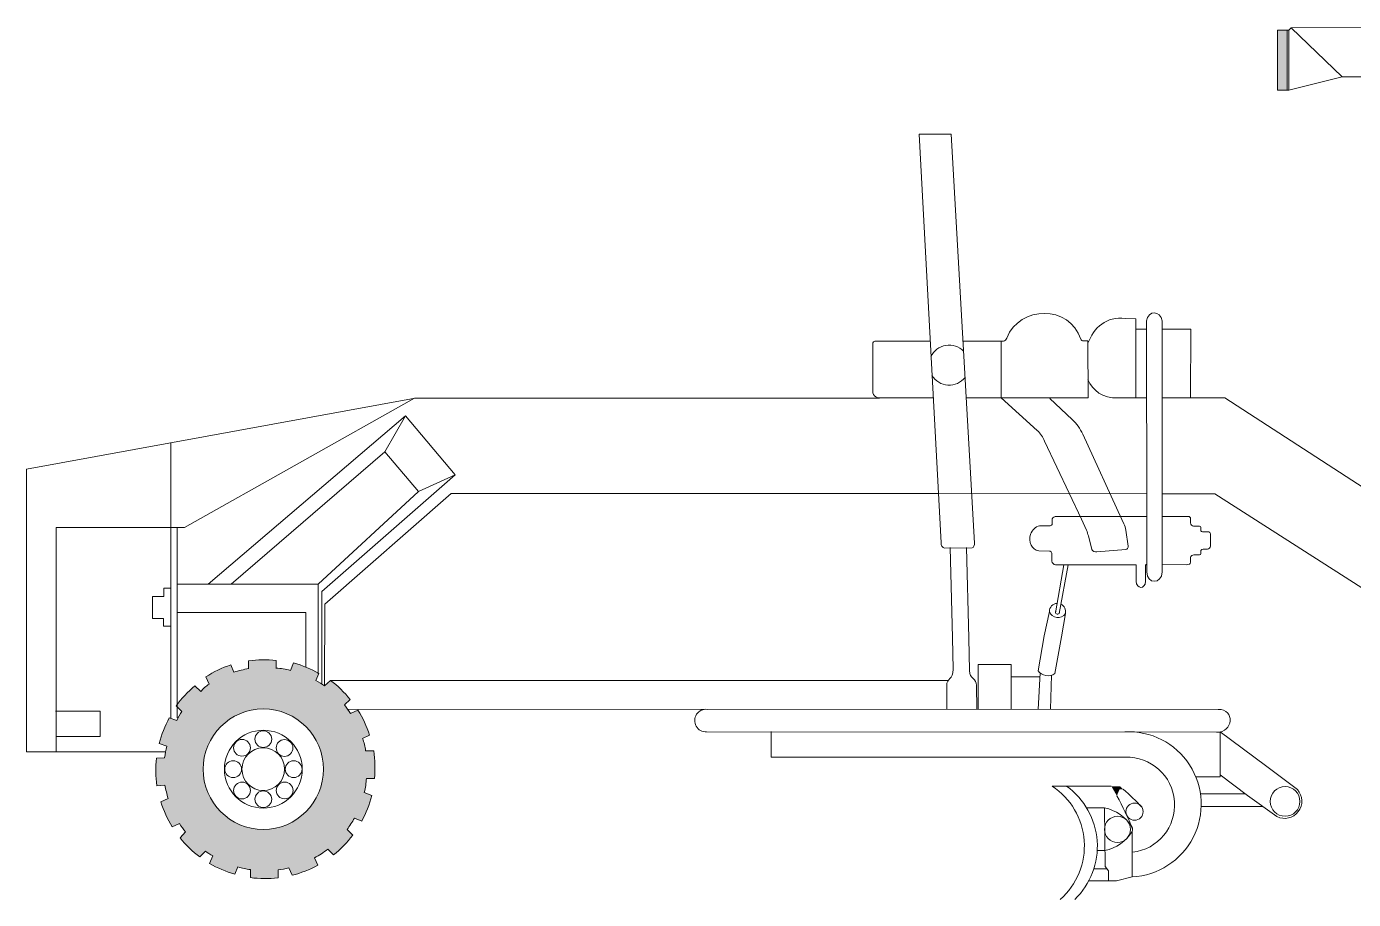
# Model space of a CAD drawing. Header units: millimetres. Extents: x -2088 to 6098, y -449 to 2483.
# Drawn here: x -135 to 1700, y 1175 to 2382 of the extents above; entities that cross this region are included whole.
import ezdxf

# ---------------------------------------------------------------- set-up
doc = ezdxf.new("R2010")
doc.units = ezdxf.units.MM
doc.header["$LTSCALE"] = 20000
doc.header["$MEASUREMENT"] = 0

msp = doc.modelspace()

# ---------------------------------------------------------------- hatches: boundary and pattern name
at = {"linetype": 'ByBlock', "lineweight": 0, "true_color": 0xffffff}
h = msp.add_hatch(color=7, dxfattribs=at)
h.dxf.hatch_style = 1
h.paths.add_polyline_path([(1608.6214, 2376.3811), (1595.2952, 2376.3811), (1595.1334, 2293.4697), (1608.4595, 2293.4697)])
at = {"linetype": 'ByBlock', "lineweight": 211, "true_color": 0x636466}
h = msp.add_hatch(dxfattribs=at)
h.set_pattern_fill('ANSI31', color=251)
h.set_pattern_definition([(45, (1198.24807, 76.8689), (-0.0883883476, 0.0883883476), [])])
h.paths.add_polyline_path([(263.5052, 1232.1192, 0.038813923), (281.7047, 1244.1222), (289.5732, 1236.3715, 0.063089937), (316.222, 1263.6055), (308.3464, 1271.3632, 0.033503558), (318.5277, 1287.1982), (328.6241, 1282.8271, 0.063133616), (342.4613, 1318.357), (332.2615, 1322.7729, 0.0441417), (335.2426, 1342.1752), (346.2465, 1342.0806, 0.063128676), (345.2382, 1380.1936), (334.1282, 1380.2891, 0.09343182), (329.5901, 1397.2786), (339.6033, 1401.9359, 0.063090177), (323.3854, 1436.4155), (313.3605, 1431.7527, -0.006091057), (305.0808, 1443.6574), (312.7554, 1451.2699, 0.063106894), (285.2911, 1477.6959), (277.4187, 1469.8872, 0.051473483), (265.4501, 1477.5109), (269.5781, 1487.3718, 0.063093592), (234.2655, 1501.6909), (229.9918, 1491.482, 0.048586683), (210.3699, 1494.7055), (210.3699, 1505.1519, 0.063092921), (172.267, 1504.7618), (172.267, 1493.8828, 0.037154648), (151.9913, 1488.9298), (147.6092, 1499.0214, 0.06313373), (113.2246, 1482.5427), (117.6516, 1472.3476, 0.081177808), (106.1214, 1462.3466), (98.0677, 1469.9192, 0.058725185), (73.4508, 1444.3603), (73.4508, 1440.7645), (79.9213, 1434.6806, 0.076095638), (73.0853, 1422.1866), (62.5806, 1425.818, 0.063133616), (48.7914, 1390.2694), (59.1896, 1386.6749, -0.006144255), (55.7849, 1370.6859), (44.6894, 1370.1115, 0.063128676), (45.3249, 1331.9905), (56.3145, 1332.5594, 0.000589886), (60.8446, 1314.3031), (50.8197, 1309.6404, 0.063090177), (66.7402, 1275.0225), (76.7534, 1279.6798, 0.025325647), (84.9938, 1268.0695), (77.5023, 1259.8947, 0.063106894), (104.993, 1233.4961), (112.4368, 1241.6189, 0.021651055), (122.5676, 1234.8686), (118.2939, 1224.6597, 0.063093592), (153.2763, 1209.5517), (157.5369, 1219.7294, 0.031441784), (174.819, 1216.0493), (174.819, 1204.9835, 0.063092921), (212.9219, 1204.5934), (212.9219, 1215.6283, 0.027159655), (227.9445, 1218.3488), (232.3715, 1208.1537, 0.06313373), (267.8872, 1222.0275)])
h.paths.add_polyline_path([(109.3132, 1354.8727, -1), (275.8511, 1354.8727, -1)], flags=16)
h.paths.add_polyline_path([(138.7346, 1354.8727, -1), (246.4296, 1354.8727, -1)], flags=0)
h.paths.add_polyline_path([(210.5602, 1325.5052, -1), (233.7298, 1325.5052, -1)], flags=0)
h.paths.add_polyline_path([(181.0012, 1313.2568, -1), (204.1708, 1313.2568, -1)], flags=0)
h.paths.add_polyline_path([(163.0516, 1354.8727, -1), (222.1127, 1354.8727, -1)], flags=0)
h.paths.add_polyline_path([(223, 1354.8727, -1), (246.1696, 1354.8727, -1)], flags=0)
h.paths.add_polyline_path([(151.5974, 1325.4022, -1), (174.7669, 1325.4022, -1)], flags=0)
h.paths.add_polyline_path([(210.4025, 1384.1836, -1), (233.5721, 1384.1836, -1)], flags=0)
h.paths.add_polyline_path([(139.3432, 1354.873, -1), (162.5128, 1354.873, -1)], flags=0)
h.paths.add_polyline_path([(180.9973, 1396.4516, -1), (204.1669, 1396.4516, -1)], flags=0)
h.paths.add_polyline_path([(151.5364, 1384.4918, -1), (174.7059, 1384.4918, -1)], flags=0)
h.paths.add_polyline_path([(246.4296, 1354.8727, 1), (138.7346, 1354.8727, 1)], flags=0)
h.paths.add_polyline_path([(2296.6205, 1274.5176), (2289.1289, 1266.3427, 0.063106894), (2316.6196, 1239.9441), (2324.0635, 1248.067, 0.021651055), (2334.1943, 1241.3167), (2329.9206, 1231.1077, 0.063093592), (2364.903, 1215.9998), (2369.1636, 1226.1774, 0.031441784), (2386.4457, 1222.4974), (2386.4457, 1211.4316, 0.063092921), (2424.5486, 1211.0415), (2424.5486, 1222.0763, 0.027159655), (2439.5712, 1224.7968), (2443.9982, 1214.6018, 0.06313373), (2479.5139, 1228.4756), (2475.1318, 1238.5672, 0.038813923), (2493.3313, 1250.5703), (2501.1998, 1242.8196, 0.063089937), (2527.8487, 1270.0535), (2519.9731, 1277.8112, 0.033503558), (2530.1543, 1293.6463), (2540.2507, 1289.2751, 0.063133616), (2554.0879, 1324.8051), (2543.8882, 1329.221, 0.0441417), (2546.8693, 1348.6233), (2557.8732, 1348.5286, 0.063128676), (2556.8649, 1386.6416), (2545.7549, 1386.7372, 0.09343182), (2541.2168, 1403.7266), (2551.23, 1408.3839, 0.063090177), (2535.0121, 1442.8635), (2524.9872, 1438.2007, -0.006091057), (2516.7075, 1450.1054), (2524.3821, 1457.7179, 0.063106894), (2496.9178, 1484.144), (2489.0454, 1476.3353, 0.051473483), (2477.0768, 1483.959), (2481.2048, 1493.8199, 0.063093592), (2445.8922, 1508.139), (2441.6185, 1497.93, 0.048586683), (2421.9966, 1501.1536), (2421.9966, 1511.5999, 0.063092921), (2383.8936, 1511.2098), (2383.8936, 1500.3309, 0.037154648), (2363.6179, 1495.3779), (2359.2359, 1505.4695, 0.06313373), (2324.8513, 1488.9908), (2329.2782, 1478.7957, 0.081177808), (2317.7481, 1468.7946), (2309.6944, 1476.3672, 0.063089937), (2283.5015, 1448.6944), (2291.548, 1441.1287, 0.076095638), (2284.7119, 1428.6347), (2274.2072, 1432.2661, 0.063133616), (2260.418, 1396.7175), (2270.8163, 1393.1229, -0.006144255), (2267.4116, 1377.134), (2256.316, 1376.5596, 0.063128676), (2256.9515, 1338.4385), (2267.9411, 1339.0074, 0.000589886), (2272.4713, 1320.7512), (2262.4463, 1316.0884, 0.063090177), (2278.3669, 1281.4706), (2288.3801, 1286.1279, 0.025325647)])
h.paths.add_polyline_path([(2320.9399, 1361.3207, -1), (2487.4778, 1361.3207, -1)], flags=16)
h.paths.add_polyline_path([(2350.3613, 1361.3207, -1), (2458.0563, 1361.3207, -1)], flags=0)
h.paths.add_polyline_path([(2363.224, 1331.8503, -0.710060068), (2383.3525, 1340.4145, -0.201247262), (2374.1395, 1361.321, -0.999995583), (2350.9699, 1361.3211, -0.977275864), (2374.6782, 1361.321, -0.202105623), (2382.9175, 1382.7263, -0.667210877), (2363.163, 1390.9399, -1), (2386.3326, 1390.9399, -0.206293966), (2383.3835, 1382.2578, -0.199939814), (2404.2088, 1391.3148, -0.414213582), (2392.624, 1402.8996, -1), (2415.7936, 1402.8996, -0.426222237), (2404.2088, 1390.8513, -0.200833277), (2425.4091, 1382.4531, -0.198495261), (2422.0292, 1390.6316, -1), (2445.1987, 1390.6316, -0.701518898), (2425.1236, 1382.1684, -0.198495261), (2433.7394, 1361.3207, -0.200121116), (2425.5529, 1340.1177, -0.669378459), (2445.3565, 1331.9532, -1), (2422.1869, 1331.9532, -0.203552137), (2425.1592, 1340.5088, -0.201630235), (2404.2116, 1331.2896, -0.414240688), (2415.7974, 1319.7049, -1), (2392.6279, 1319.7049, -0.427176086), (2404.2115, 1331.7901, -0.200539052), (2382.9907, 1340.0518, -0.199223352), (2386.3936, 1331.8503, -1)], flags=0)
h.paths.add_polyline_path([(2434.6267, 1361.3208, -1), (2457.7962, 1361.3208, -1)], flags=0)
h.paths.add_polyline_path([(2753.3426, 1272.132), (2745.851, 1263.9571, 0.063106894), (2773.3417, 1237.5586), (2780.7856, 1245.6814, 0.021651055), (2790.9164, 1238.9311), (2786.6427, 1228.7221, 0.063093592), (2821.6251, 1213.6142), (2825.8857, 1223.7919, 0.031441784), (2843.1678, 1220.1118), (2843.1678, 1209.046, 0.063092921), (2881.2707, 1208.6559), (2881.2707, 1219.6908, 0.027159655), (2896.2933, 1222.4113), (2900.7203, 1212.2162, 0.06313373), (2936.236, 1226.09), (2931.8539, 1236.1816, 0.038813923), (2950.0534, 1248.1847), (2957.9219, 1240.434, 0.063089937), (2984.5708, 1267.668), (2976.6952, 1275.4256, 0.033503558), (2986.8764, 1291.2607), (2996.9728, 1286.8895, 0.063133616), (3010.81, 1322.4195), (3000.6103, 1326.8354, 0.0441417), (3003.5914, 1346.2377), (3014.5953, 1346.143, 0.063128676), (3013.587, 1384.2561), (3002.477, 1384.3516, 0.09343182), (2997.9389, 1401.3411), (3007.9521, 1405.9984, 0.063090177), (2991.7342, 1440.4779), (2981.7093, 1435.8152, -0.006091057), (2973.4296, 1447.7198), (2981.1042, 1455.3323, 0.063106894), (2953.6399, 1481.7584), (2945.7675, 1473.9497, 0.051473483), (2933.7989, 1481.5734), (2937.9269, 1491.4343, 0.062064581), (2903.2147, 1505.5929), (2898.3406, 1495.5445, 0.048586683), (2878.7187, 1498.768), (2878.7187, 1509.2143, 0.063092921), (2840.6157, 1508.8243), (2840.6157, 1497.9453, 0.037154648), (2820.34, 1492.9923), (2815.958, 1503.0839, 0.06313373), (2781.5734, 1486.6052), (2786.0003, 1476.4101, 0.081177808), (2774.4702, 1466.409), (2766.4165, 1473.9816, 0.063089937), (2740.2236, 1446.3088), (2748.2701, 1438.7431, 0.076095638), (2741.434, 1426.2491), (2730.9293, 1429.8805, 0.063133616), (2717.1401, 1394.3319), (2727.5384, 1390.7373, -0.006144255), (2724.1337, 1374.7484), (2713.0381, 1374.174, 0.063128676), (2713.6736, 1336.053), (2724.6632, 1336.6219, 0.000589886), (2729.1934, 1318.3656), (2719.1684, 1313.7028, 0.063090177), (2735.089, 1279.085), (2745.1022, 1283.7423, 0.025325647)])
h.paths.add_polyline_path([(2777.662, 1358.9351, -1), (2944.1999, 1358.9351, -1)], flags=16)
h.paths.add_polyline_path([(2807.0834, 1358.9351, -1), (2914.7784, 1358.9351, -1)], flags=0)
h.paths.add_polyline_path([(2819.9461, 1329.4647, -0.710060068), (2840.0746, 1338.0289, -0.201247262), (2830.8616, 1358.9354, -0.999995583), (2807.692, 1358.9355, -0.977275864), (2831.4003, 1358.9354, -0.202105623), (2839.6396, 1380.3407, -0.667210877), (2819.8851, 1388.5543, -1), (2843.0547, 1388.5543, -0.206293966), (2840.1056, 1379.8722, -0.199939814), (2860.9309, 1388.9293, -0.414213582), (2849.3461, 1400.5141, -1), (2872.5157, 1400.5141, -0.426222237), (2860.9309, 1388.4657, -0.200833277), (2882.1312, 1380.0675, -0.198495261), (2878.7513, 1388.246, -1), (2901.9208, 1388.246, -0.701518898), (2881.8457, 1379.7829, -0.198495261), (2890.4615, 1358.9351, -0.200121116), (2882.275, 1337.7321, -0.669378459), (2902.0786, 1329.5677, -1), (2878.909, 1329.5677, -0.203552137), (2881.8813, 1338.1232, -0.201630235), (2860.9337, 1328.9041, -0.414240688), (2872.5195, 1317.3193, -1), (2849.35, 1317.3193, -0.427176086), (2860.9336, 1329.4046, -0.200539052), (2839.7128, 1337.6662, -0.199223352), (2843.1157, 1329.4647, -1)], flags=0)
h.paths.add_polyline_path([(2891.3488, 1358.9352, -1), (2914.5183, 1358.9352, -1)], flags=0)
at = {"linetype": 'ByBlock', "lineweight": 0}
h = msp.add_hatch(color=3, dxfattribs=at)
h.dxf.hatch_style = 1
h.paths.add_polyline_path([(1377.1778, 1331.2249), (1365.3016, 1331.25, -0.008917908), (1372.8719, 1318.0727), (1376.7186, 1327.0603), (1381.8317, 1327.0383, 0.002222265)])

# ---------------------------------------------------------------- linework, layer by layer
at = {"color": 114, "linetype": 'ByBlock', "lineweight": 0, "true_color": 0x139b48}
for p, q in [((1610.7532, 2376.4543), (1608.6214, 2376.3811)), ((1610.7532, 2376.4543), (1613.9856, 2379.8722)), ((1610.7585, 2293.4297), (1610.7532, 2376.4543)), ((1610.592, 2293.489), (1608.4577, 2293.4504))]:
    msp.add_line(p, q, dxfattribs=at)
at = {"color": 3, "linetype": 'ByBlock', "lineweight": 0}
for p, q in [((2411.4679, 2381.6146), (1613.9856, 2379.8722)), ((1613.9856, 2379.8722), (1684.4569, 2312.2427)), ((1684.4569, 2312.2427), (1610.7585, 2293.4297)), ((1725.9024, 2312.2427), (1684.4569, 2312.2427)), ((1099.5083, 2232.7617), (1129.8186, 1667.7555)), ((1144.0352, 2232.7123), (1099.5083, 2232.7617)), ((1175.9565, 1667.4864), (1144.0352, 2232.7123)), ((1398.9671, 1977.7197), (1384.5711, 1978.1801)), ((1398.9571, 1868.1799), (1398.9671, 1977.7197)), ((1413.9883, 1974.5319), (1414.3478, 1691.5224)), ((1435.4993, 1690.052), (1435.6702, 1974.8266)), ((1114.7003, 1946.8478), (1040.7082, 1946.832)), ((1160.1859, 1946.7983), (1216.1788, 1946.7374)), ((1212.7457, 1946.8051), (1212.7457, 1868.1716)), ((1326.4813, 1946.8945), (1332.8752, 1946.8939)), ((1332.8752, 1946.8939), (1333.0512, 1868.1637)), ((1399.0093, 1963.0839), (1414.0029, 1963.0839)), ((1435.6632, 1963.0839), (1475.0216, 1963.0839)), ((1475.0216, 1963.0839), (1474.7076, 1868.2389)), ((1035.3261, 1941.783), (1035.3378, 1880.9964)), ((-134.8312, 1769.7636), (402.4381, 1867.9395)), ((83.794, 1688.8863), (401.6406, 1867.716)), ((403.2953, 1867.9585), (1044.8411, 1867.9335)), ((1046.3909, 1868.0937), (1118.8645, 1868.1637)), ((1118.8645, 1868.1637), (1118.8812, 1868.1637)), ((1164.6278, 1868.1637), (1333.0512, 1868.1637)), ((1212.7457, 1868.1716), (1262.948, 1823.126)), ((1311.2124, 1838.3193), (1280.3803, 1867.5533)), ((1398.9571, 1868.1799), (1374.4781, 1868.1629)), ((1398.9571, 1868.1799), (1414.1234, 1868.1799)), ((1435.6062, 1868.1799), (1522.3356, 1868.1799)), ((1821.4189, 1674.1979), (1522.3356, 1868.1799)), ((116.3736, 1610.7428), (389.0454, 1843.5258)), ((389.0454, 1843.5258), (360.82, 1793.7342)), ((389.0454, 1843.5258), (457.772, 1761.9707)), ((1379.8993, 1700.1974), (1325.6862, 1818.0636)), ((64.8421, 1806.2762), (64.8421, 1425.0919)), ((1273.0157, 1808.5871), (1323.9338, 1700.3518)), ((360.82, 1793.7342), (148.0224, 1610.7442)), ((360.82, 1793.7342), (407, 1738.5824)), ((-134.8312, 1378.6699), (-134.8312, 1769.7636)), ((457.772, 1761.9707), (273.5283, 1600.7029)), ((407, 1738.5824), (457.772, 1761.9707)), ((407, 1738.5824), (268.2937, 1610.7452)), ((277.8833, 1583.197), (452.5327, 1736.0578)), ((452.5327, 1736.0578), (1126.1537, 1735.9514)), ((1125.9063, 1735.9514), (1414.2917, 1735.7054)), ((1435.5267, 1735.6873), (1508.5577, 1735.625)), ((1508.5577, 1735.625), (1966.8546, 1442.4467)), ((-94.0192, 1379.4968), (-94.0192, 1688.8863)), ((-94.0192, 1688.8863), (83.794, 1688.8863)), ((-94.0192, 1688.8863), (-94.0192, 1688.8863)), ((73.4508, 1688.8863), (73.4508, 1425.9052)), ((1280.8167, 1691.4181), (1266.1823, 1691.4181)), ((1283.6173, 1700.8266), (1283.6173, 1694.0502)), ((1289.494, 1704.4078), (1414.3314, 1704.4078)), ((1323.9338, 1700.3518), (1330.9566, 1685.3025)), ((1382.628, 1694.1962), (1379.8993, 1700.1974)), ((1414.3345, 1694.2013), (1414.419, 1627.6541)), ((1435.428, 1627.5314), (1435.466, 1690.9223)), ((1435.5079, 1704.4078), (1472.1575, 1704.4078)), ((1474.8926, 1701.6121), (1474.8926, 1695.3349)), ((1478.8474, 1690.9078), (1487.3916, 1690.9078)), ((1489.2544, 1689.368), (1489.2544, 1684.4723)), ((1333.5488, 1677.3587), (1338.474, 1658.6216)), ((1385.2202, 1685.3889), (1388.7629, 1663.1116)), ((1491.3918, 1682.9078), (1499.9316, 1682.9078)), ((1502.3313, 1680.4749), (1502.3313, 1679.626)), ((1502.3313, 1679.6182), (1502.3313, 1663.0494)), ((1134.4443, 1660.6117), (1172.6712, 1660.8658)), ((1142.279, 1661.1749), (1145.6573, 1536.4527)), ((1165.0901, 1661.1749), (1168.1839, 1536.2276)), ((1265.0507, 1656.5491), (1279.5773, 1656.4169)), ((1283.114, 1642.4793), (1283.0491, 1653.419)), ((1345.3002, 1655.1678), (1385.3066, 1658.5353)), ((1489.2104, 1653.1802), (1489.2104, 1657.2296)), ((1492.1001, 1659.1841), (1498.3226, 1659.1841)), ((1398.6147, 1637.546), (1288.1616, 1637.5484)), ((1299.7428, 1637.5481), (1288.2548, 1570.9965)), ((1305.767, 1637.548), (1293.0612, 1570.3024)), ((1399.5495, 1614.5643), (1399.4293, 1636.732)), ((1412.6131, 1636.8251), (1412.7495, 1614.611)), ((1414.4293, 1637.6492), (1413.4043, 1637.6507)), ((1468.9072, 1637.5744), (1435.4617, 1637.6203)), ((1475.0033, 1647.4862), (1475.0033, 1640.9933)), ((1487.1447, 1651.1841), (1479.516, 1651.1841)), ((64.118, 1604.9733), (55.1693, 1604.9733)), ((55.1693, 1604.9733), (55.1693, 1593.7953)), ((73.0986, 1610.7452), (268.2937, 1610.7452)), ((268.2937, 1610.7452), (268.2937, 1486.6688)), ((273.5283, 1600.7029), (273.5283, 1472.3905)), ((55.1693, 1593.7953), (39.5089, 1593.7953)), ((39.5089, 1593.7953), (39.5089, 1563.0556)), ((277.4187, 1469.8872), (277.8833, 1583.197)), ((39.5089, 1563.0556), (54.61, 1563.0556)), ((54.61, 1563.0556), (54.61, 1552.4365)), ((73.6579, 1571.622), (251.5147, 1571.622)), ((251.5147, 1571.622), (251.5147, 1496.1701)), ((1279.672, 1572.756), (1272.3504, 1539.0064)), ((1301.6944, 1570.0404), (1296.4527, 1537.9138)), ((54.61, 1552.4365), (64.6773, 1552.4365)), ((1145.6573, 1536.4527), (1146.5768, 1493.0577)), ((1168.1839, 1536.2276), (1168.9635, 1491.0749)), ((1272.3504, 1539.0064), (1263.9423, 1491.0504)), ((1296.4527, 1537.9138), (1287.1303, 1487.135)), ((1181.0805, 1437.4138), (1181.0805, 1499.4838)), ((1181.0805, 1499.4838), (1226.7495, 1499.4838)), ((1226.7495, 1499.4838), (1226.7495, 1437.3546)), ((1266.7386, 1487.9767), (1263.919, 1437.4078)), ((1139.2558, 1477.459), (285.2911, 1477.6959)), ((1137.8613, 1437.4095), (1137.7382, 1469.9482)), ((1178.9891, 1470.8508), (1179.3485, 1437.3845)), ((1226.7485, 1482.6997), (1266.2261, 1482.5022)), ((1282.617, 1485.0334), (1281.3963, 1437.8308)), ((-94.7227, 1435.0669), (-33.1999, 1435.0669)), ((-33.1999, 1435.0669), (-33.1999, 1399.856)), ((309.1844, 1437.6798), (1514.5143, 1437.3769)), ((-33.1999, 1399.856), (-94.1634, 1399.856)), ((805.5968, 1406.4397), (1513.3352, 1406.0966)), ((894.8454, 1406.8986), (894.8454, 1371.2499)), ((1515.773, 1406.5523), (1515.773, 1344.1559)), ((1515.773, 1406.4258), (1578.4159, 1360.0618)), ((57.5364, 1378.6699), (-134.8312, 1378.6699)), ((894.8454, 1371.2499), (1384.617, 1371.3701)), ((1578.4159, 1360.0618), (1622.5626, 1326.5726)), ((1515.773, 1344.1559), (1482.2318, 1344.1496)), ((1515.773, 1346.9881), (1553.587, 1318.336)), ((1303.479, 1331.397), (1283.479, 1331.397)), ((1365.2113, 1331.4007), (1303.479, 1331.397)), ((1550.6362, 1320.553), (1488.5296, 1320.553)), ((1489.5961, 1303.3292), (1574.6766, 1303.3292)), ((1553.587, 1318.336), (1594.2746, 1289.3786)), ((1355.9741, 1301.5911), (1330.8657, 1301.5911)), ((1355.9741, 1301.5911), (1356.645, 1220.1563)), ((1394.0133, 1206.0746), (1394.0001, 1268.5576)), ((1356.4603, 1242.5763), (1345.8223, 1242.5763)), ((1359.0182, 1217.2615), (1341.1286, 1217.2615)), ((1356.645, 1220.1563), (1361.3914, 1214.3668)), ((1361.3914, 1214.3668), (1361.5347, 1200.6704)), ((1364.8407, 1200.6704), (1334.1963, 1200.6704)), ((1361.5347, 1200.6704), (1372.354, 1200.389)), ((1372.354, 1200.389), (1394.0133, 1206.0746))]:
    msp.add_line(p, q, dxfattribs=at)
at = {"color": 8, "linetype": 'ByBlock', "lineweight": 0}
msp.add_lwpolyline([(1595.2952, 2376.3811), (1608.6214, 2376.3811), (1608.4595, 2293.4697), (1595.1334, 2293.4697)], close=True, dxfattribs=at)
for points in [[(172.267, 1493.696), (172.267, 1504.7618)], [(172.267, 1493.696), (172.267, 1504.7618)], [(210.3699, 1505.1519), (210.3699, 1494.117)], [(210.3699, 1505.1519), (210.3699, 1494.117)], [(147.6092, 1499.0214), (151.9913, 1488.9298)], [(229.9918, 1491.482), (234.2655, 1501.6909)], [(269.5781, 1487.3718), (265.4501, 1477.5109)], [(98.0677, 1469.9192), (106.1214, 1462.3466)], [(117.6516, 1472.3476), (113.2246, 1482.5427)], [(277.4187, 1469.8872), (285.2911, 1477.6959)], [(312.7554, 1451.2699), (305.0808, 1443.6574)], [(79.9213, 1434.6806), (71.8748, 1442.2464)], [(313.3605, 1431.7527), (323.3854, 1436.4155)], [(62.5806, 1425.818), (73.0853, 1422.1866)], [(339.6033, 1401.9359), (329.5901, 1397.2786)], [(59.1896, 1386.6749), (48.7914, 1390.2694)], [(334.1282, 1380.2891), (345.2382, 1380.1936)], [(44.6894, 1370.1115), (55.7849, 1370.6859)], [(346.2465, 1342.0806), (335.2426, 1342.1752)], [(56.3145, 1332.5594), (45.3249, 1331.9905)], [(332.2615, 1322.7729), (342.4613, 1318.357)], [(50.8197, 1309.6404), (60.8446, 1314.3031)], [(328.6241, 1282.8271), (318.5277, 1287.1982)], [(76.7534, 1279.6798), (66.7402, 1275.0225)], [(77.5023, 1259.8947), (84.9938, 1268.0695)], [(308.3464, 1271.3632), (316.222, 1263.6055)], [(112.4368, 1241.6189), (104.993, 1233.4961)], [(118.2939, 1224.6597), (122.5676, 1234.8686)], [(263.5052, 1232.1192), (267.8872, 1222.0275)], [(289.5732, 1236.3715), (281.7047, 1244.1222)], [(157.5369, 1219.7294), (153.2763, 1209.5517)], [(174.819, 1204.9835), (174.819, 1216.0493)], [(174.819, 1204.9835), (174.819, 1216.0493)], [(212.9219, 1215.6283), (212.9219, 1204.5934)], [(212.9219, 1215.6283), (212.9219, 1204.5934)], [(232.3715, 1208.1537), (227.9445, 1218.3488)]]:
    msp.add_lwpolyline(points, dxfattribs=at)
for radius in [83.269, 53.8475, 29.5306]:
    msp.add_circle((192.5821, 1354.8727), radius, dxfattribs=at)
at = {"color": 7, "linetype": 'ByBlock', "lineweight": 0, "true_color": 0xffffff}
for centre in [(163.1211, 1384.4918), (192.5821, 1396.4516), (221.9873, 1384.1836), (150.928, 1354.873), (234.5848, 1354.8727), (163.1821, 1325.4022), (192.586, 1313.2568), (222.145, 1325.5052)]:
    msp.add_circle(centre, 11.5848, dxfattribs=at)
at = {"color": 3, "linetype": 'ByBlock', "lineweight": 0}
for centre, radius in [((1605.5366, 1310.3373), 20.5159), ((1397.402, 1296.1778), 11.9126), ((1373.8122, 1271.6545), 18.0526)]:
    msp.add_circle(centre, radius, dxfattribs=at)
for centre, radius, start, end in [((1141.0559, 1913.4973), 27.7255, 44.0658204, 155.3454203), ((1141.0559, 1913.4973), 27.7255, 210.7376721, 322.4003509), ((1290.8704, 1572.9163), 11.1996, 91.7920531, 180.8200058), ((1290.8704, 1572.9163), 11.1996, 345.1206251, 65.4816277), ((1291.3522, 1576.8238), 12.3683, 199.2012708, 326.73936), ((1290.8627, 1571.9686), 2.8141, 138.8942563, 17.6347502), ((1277.452, 1500.438), 16.451, 214.7944223, 306.0370256), ((804.7568, 1422.0377), 15.6206, 82.6165214, 273.0827247), ((1389.2187, 1306.3213), 100.3613, 272.7382664, 92.9202398), ((1386.8436, 1305.4456), 65.962, 276.6660643, 91.9344559), ((1229.1312, 1248.7488), 98.9161, 311.5727732, 56.6718209), ((1243.6066, 1248.3507), 102.3787, 314.0344044, 54.2101898), ((905.0475, 802.0343), 709.1947, 44.8792751, 47.7557029), ((1604.9507, 1310.6131), 23.7673, 243.3081128, 42.1822254), ((999.6985, 1112.4512), 426.0735, 22.0037221, 28.8551087), ((1342.0216, 1241.0583), 62.12, 33.736386, 77.0202593), ((1345.4, 1298.6685), 57.1722, 281.1545806, 328.2167222)]:
    msp.add_arc(centre, radius, start, end, dxfattribs=at)
at = {"color": 8, "linetype": 'ByBlock', "lineweight": 0}
for centre, radius, start, end in [((192.858, 1354.5784), 151.5884, 83.3662215, 97.8069127), ((195.41, 1355.1669), 151.5884, 108.3809125, 122.8309195), ((195.41, 1355.1669), 140.6332, 99.4718656, 107.9831686), ((203.6333, 1392.3685), 102.5585, 75.1072986, 86.2337963), ((195.41, 1355.1669), 151.5884, 60.7071924, 75.1480368), ((194.191, 1352.7041), 151.5884, 129.3537814, 143.7937915), ((142.4834, 1432.0722), 47.3152, 121.6559797, 140.2198566), ((234.5052, 1415.7232), 69.1036, 51.6106012, 63.3970524), ((194.7525, 1356.1155), 151.5884, 38.8817628, 53.3256437), ((117.3125, 1406.105), 47.0603, 142.6117666, 160.0180567), ((797.8154, 1777.5216), 595.1914, 214.1205549, 215.516505), ((195.41, 1355.1669), 151.5884, 17.9704275, 32.4104923), ((195.8922, 1353.6581), 151.5884, 151.5738757, 166.0238566), ((286.7965, 1376.7472), 47.464, 4.2796298, 25.6306417), ((-593.0527, 1517.2068), 665.1756, 347.2748719, 348.6830138), ((195.41, 1357.1598), 151.5884, 354.2910662, 8.7399194), ((195.3712, 1353.5577), 151.5884, 173.7306656, 188.1795187), ((224.0797, 1349.3251), 111.3926, 346.2099094, 356.3198788), ((7795.763, 3243.3533), 7971.8377, 193.86842327, 194.00361527), ((195.41, 1355.1669), 151.5884, 197.4774339, 211.9174987), ((195.41, 1355.1669), 151.5884, 331.4965017, 345.9464826), ((195.41, 1355.1669), 140.6332, 323.422963, 331.0985419), ((195.41, 1355.1669), 140.6332, 212.4637551, 218.2667255), ((195.41, 1355.1669), 151.5884, 218.9390323, 233.3829132), ((195.41, 1355.1669), 151.5884, 308.4021042, 322.8421143), ((195.41, 1355.1669), 140.6332, 233.843197, 238.8044783), ((195.41, 1355.1669), 140.6332, 298.9603256, 307.8513584), ((195.41, 1355.1669), 151.5884, 239.4213695, 253.8622139), ((195.41, 1355.1669), 140.6332, 254.3771318, 261.5806846), ((195.41, 1355.1669), 140.6332, 277.1531455, 283.3761501), ((195.41, 1355.1669), 151.5884, 284.1125748, 298.5625817), ((195.41, 1355.1669), 151.5884, 262.1930873, 276.6337785)]:
    msp.add_arc(centre, radius, start, end, dxfattribs=at)
at = {"color": 3, "linetype": 'ByBlock', "lineweight": 0}
for points in [[(1220.6715, 1950.9316), (1238.5686, 1996.145), (1307.8043, 1997.3098), (1323.1172, 1949.1965)], [(1413.9883, 1974.5319), (1416.3974, 1989.9589), (1433.0153, 1989.0745), (1435.6702, 1974.8266)], [(1384.5711, 1978.1801), (1358.5928, 1981.5907), (1340.7649, 1964.9859), (1332.8823, 1943.705)], [(1040.7082, 1946.832), (1036.4929, 1946.8806), (1035.2104, 1945.8952), (1035.3261, 1941.783)], [(1220.6715, 1950.9316), (1219.9175, 1949.0267), (1218.2275, 1946.7352), (1216.1788, 1946.7374)], [(1323.1172, 1949.1965), (1323.5293, 1947.9017), (1325.1225, 1946.8946), (1326.4813, 1946.8945)], [(1332.9942, 1893.6675), (1339.5407, 1878.3446), (1353.0781, 1867.3596), (1374.4781, 1868.1629)], [(1035.3378, 1880.9964), (1034.5202, 1872.1626), (1039.0545, 1867.3726), (1046.3909, 1868.0937)], [(403.2953, 1867.9585), (402.7378, 1867.9585), (402.1264, 1867.9893), (401.6406, 1867.716)], [(1311.2124, 1838.3193), (1317.2343, 1832.6095), (1322.2152, 1825.6013), (1325.6862, 1818.0636)], [(1262.948, 1823.126), (1267.3355, 1819.1892), (1270.5011, 1813.9186), (1273.0157, 1808.5871)], [(1266.1823, 1691.4181), (1260.1622, 1690.1091), (1255.8981, 1685.4699), (1253.4878, 1679.626)], [(1283.6173, 1694.0502), (1283.6173, 1692.7691), (1282.0978, 1691.4181), (1280.8167, 1691.4181)], [(1289.494, 1704.4078), (1287.2, 1704.4078), (1283.6173, 1703.1205), (1283.6173, 1700.8266)], [(1382.628, 1694.1962), (1383.9101, 1691.4174), (1384.7396, 1688.4112), (1385.2202, 1685.3889)], [(1472.1575, 1704.4078), (1473.4612, 1704.4078), (1474.8926, 1702.9158), (1474.8926, 1701.6121)], [(1474.8926, 1695.3349), (1474.8926, 1693.3561), (1476.8686, 1690.9078), (1478.8474, 1690.9078)], [(1487.3916, 1690.9078), (1488.1972, 1690.9078), (1489.2544, 1690.1736), (1489.2544, 1689.368)], [(1253.4878, 1679.6182), (1250.6278, 1668.9911), (1255.0988, 1658.2414), (1265.0507, 1656.5491)], [(1333.5488, 1677.3587), (1332.8407, 1680.0525), (1332.144, 1682.7829), (1330.9566, 1685.3025)], [(1489.2544, 1684.4723), (1489.2544, 1683.5894), (1490.5089, 1682.9078), (1491.3918, 1682.9078)], [(1499.9316, 1682.9078), (1501.0707, 1682.9078), (1502.3313, 1681.614), (1502.3313, 1680.4749)], [(1129.8186, 1667.7555), (1129.9706, 1664.9227), (1131.6075, 1660.5929), (1134.4443, 1660.6117)], [(1175.9565, 1667.4864), (1176.0954, 1665.0267), (1175.1348, 1660.8827), (1172.6712, 1660.8658)], [(1279.5773, 1656.4169), (1281.1062, 1656.4029), (1283.04, 1654.948), (1283.0491, 1653.419)], [(1338.474, 1658.6216), (1339.1223, 1656.1553), (1342.7591, 1654.9539), (1345.3002, 1655.1678)], [(1388.7629, 1663.1116), (1389.0632, 1661.2237), (1387.2115, 1658.6956), (1385.3066, 1658.5353)], [(1489.2104, 1653.1802), (1489.2104, 1652.2227), (1488.1022, 1651.1841), (1487.1447, 1651.1841)], [(1492.1001, 1659.1841), (1490.9372, 1659.1841), (1489.2104, 1658.3925), (1489.2104, 1657.2296)], [(1498.3226, 1659.1841), (1500.1788, 1659.1841), (1502.3313, 1661.1932), (1502.3313, 1663.0494)], [(1288.1616, 1637.5484), (1285.8095, 1637.5485), (1283.1249, 1640.1272), (1283.114, 1642.4793)], [(1398.6147, 1637.546), (1398.9986, 1637.5459), (1399.4272, 1637.1159), (1399.4293, 1636.732)], [(1412.6131, 1636.8251), (1412.6107, 1637.2062), (1413.0232, 1637.6512), (1413.4043, 1637.6507)], [(1475.0033, 1640.9933), (1475.0033, 1638.0951), (1472.1596, 1637.5744), (1468.9072, 1637.5744)], [(1479.516, 1651.1841), (1477.5712, 1651.1841), (1475.0033, 1649.431), (1475.0033, 1647.4862)], [(1414.419, 1627.6541), (1414.2929, 1610.246), (1435.2656, 1610.3909), (1435.428, 1627.5314)], [(1399.5495, 1614.5643), (1400.2438, 1603.6762), (1411.7818, 1603.1555), (1412.7495, 1614.611)], [(1146.5768, 1493.0577), (1146.9467, 1478.1615), (1137.4338, 1481.6598), (1137.7382, 1469.9482)], [(1168.9635, 1491.0749), (1169.1958, 1479.1594), (1179.1066, 1480.2426), (1178.9891, 1470.8508)], [(1512.9841, 1437.3769), (1536.4239, 1438.581), (1534.4015, 1404.8619), (1510.5128, 1406.0966)], [(1393.6806, 1275.558), (1394.8768, 1273.2254), (1395.1971, 1270.926), (1393.999, 1268.5554)]]:
    msp.add_open_spline(points, degree=3, dxfattribs=at)

doc.saveas('drawing.dxf')
